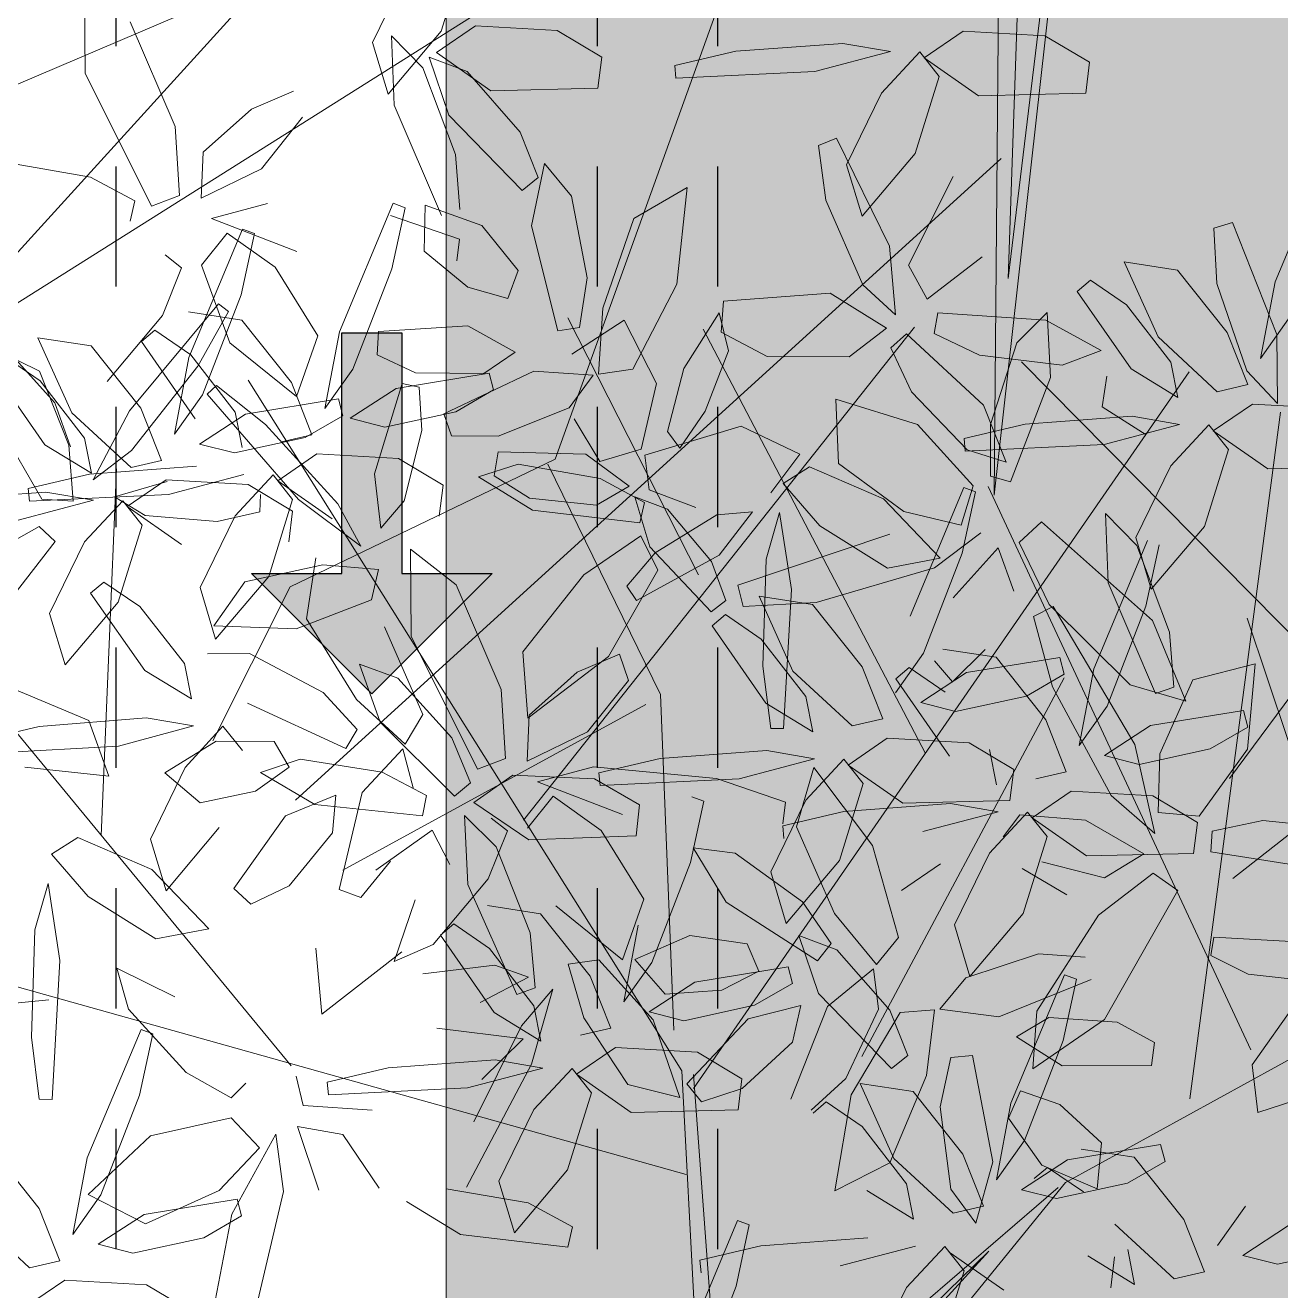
# Model space of a CAD drawing. Header units: metres. Extents: x 349703 to 349913, y 9282546 to 9282694.
# Drawn here: x 349717.581 to 349718.624, y 9282659.993 to 9282661.045 of the extents above; entities that cross this region are included whole.
import ezdxf

# ---------------------------------------------------------------- set-up
doc = ezdxf.new("R2010")
doc.units = ezdxf.units.M
doc.header["$LTSCALE"] = 0.25
doc.linetypes.add('01 nivel$0$HIDDEN2', pattern=[0.1875, 0.125, -0.0625])
for name, color, linetype, lineweight in [('.', 7, 'Continuous', 0), ('0_ CUNETAS', 160, 'Continuous', 5), ('AREA-VERDE', 3, 'CONTINUOUS', 9), ('ARQ-FONDO', 253, 'CONTINUOUS', 9), ('CUNETAS-RED', 5, 'CONTINUOUS', 18), ('LLORAD-TRAMO', 1, 'CONTINUOUS', 70)]:
    doc.layers.add(name, color=color, linetype=linetype, lineweight=lineweight)

# ---------------------------------------------------------------- blocks, each defined once
blk = doc.blocks.new('ARR2')
at = {"layer": 'ARQ-FONDO', "lineweight": 5}
for p, q in [((2741.0943, 1215.9907), (2741.0724, 1215.982)), ((2741.0724, 1215.982), (2741.0812, 1215.9163)), ((2741.158, 1215.861), (2741.0943, 1215.9907)), ((2740.7432, 1215.9601), (2740.7275, 1215.8854)), ((2740.7756, 1215.921), (2740.7432, 1215.9601)), ((2741.1806, 1215.8379), (2741.2344, 1215.9446)), ((2740.7946, 1215.8229), (2740.7756, 1215.921)), ((2740.9148, 1215.9314), (2740.8508, 1215.894)), ((2740.9022, 1215.8152), (2740.9148, 1215.9314)), ((2740.4969, 1215.758), (2740.5613, 1215.9124)), ((2740.5757, 1215.9071), (2740.5597, 1215.8335)), ((2740.5613, 1215.9124), (2740.5757, 1215.9071)), ((2740.6001, 1215.91), (2740.5986, 1215.8547)), ((2740.6682, 1215.8859), (2740.6001, 1215.91)), ((2741.0812, 1215.9163), (2741.1256, 1215.8145)), ((2740.8508, 1215.894), (2740.8132, 1215.7865)), ((2741.5701, 1215.8892), (2741.5475, 1215.8824)), ((2741.6232, 1215.7549), (2741.5701, 1215.8892)), ((2740.7117, 1215.8316), (2740.6682, 1215.8859)), ((2740.7275, 1215.8854), (2740.7593, 1215.7592)), ((2741.5475, 1215.8824), (2741.5511, 1215.8162)), ((2741.1652, 1215.7782), (2741.158, 1215.861)), ((2740.5986, 1215.8547), (2740.6513, 1215.8117)), ((2741.269, 1215.8479), (2741.2032, 1215.7974)), ((2740.5597, 1215.8335), (2740.5131, 1215.7133)), ((2740.6992, 1215.7981), (2740.7117, 1215.8316)), ((2741.2032, 1215.7974), (2741.1806, 1215.8379)), ((2740.7854, 1215.7631), (2740.7946, 1215.8229)), ((2740.8494, 1215.713), (2740.9022, 1215.8152)), ((2741.1256, 1215.8145), (2741.1652, 1215.7782)), ((2741.5511, 1215.8162), (2741.5873, 1215.7111)), ((2740.6513, 1215.8117), (2740.6992, 1215.7981)), ((2741.0867, 1215.8046), (2740.9583, 1215.7949)), ((2741.1544, 1215.7623), (2741.0867, 1215.8046)), ((2740.2447, 1215.6629), (2740.3517, 1215.7915)), ((2740.3155, 1215.7818), (2740.3795, 1215.772)), ((2740.3638, 1215.7823), (2740.3269, 1215.7166)), ((2740.3517, 1215.7915), (2740.3638, 1215.7823)), ((2740.8132, 1215.7865), (2740.8081, 1215.7072)), ((2740.9583, 1215.7949), (2740.9557, 1215.7574)), ((2740.3795, 1215.772), (2740.4392, 1215.697)), ((2740.9283, 1215.4661), (2740.7715, 1215.7746)), ((2741.2157, 1215.7806), (2741.2116, 1215.756)), ((2741.3455, 1215.7719), (2741.2157, 1215.7806)), ((2741.4121, 1215.7357), (2741.3455, 1215.7719)), ((2740.2591, 1215.7464), (2740.275, 1215.7598)), ((2740.275, 1215.7598), (2740.3182, 1215.7302)), ((2740.4795, 1215.666), (2740.4969, 1215.758)), ((2740.5439, 1215.7583), (2740.5421, 1215.7305)), ((2740.651, 1215.7651), (2740.5439, 1215.7583)), ((2740.7079, 1215.7335), (2740.651, 1215.7651)), ((2740.7181, 1215.1712), (2741.1878, 1215.7637)), ((2740.7593, 1215.7592), (2740.7854, 1215.7631)), ((2741.2009, 1215.2512), (2740.9339, 1215.7613)), ((2740.9557, 1215.7574), (2741.0108, 1215.7283)), ((2741.1092, 1215.7278), (2741.1544, 1215.7623)), ((2741.1782, 1215.7554), (2741.1595, 1215.7388)), ((2741.2706, 1215.6699), (2741.1782, 1215.7554)), ((2741.2116, 1215.756), (2741.266, 1215.73)), ((2741.6239, 1215.6718), (2741.6232, 1215.7549)), ((2740.0784, 1215.739), (2740.1366, 1215.7108)), ((2740.3237, 1215.6533), (2740.2591, 1215.7464)), ((2741.1595, 1215.7388), (2741.1841, 1215.6858)), ((2740.3182, 1215.7302), (2740.3715, 1215.6613)), ((2740.5421, 1215.7305), (2740.5883, 1215.7088)), ((2740.6705, 1215.7081), (2740.7079, 1215.7335)), ((2741.0108, 1215.7283), (2741.1092, 1215.7278)), ((2741.266, 1215.73), (2741.3652, 1215.718)), ((2741.3652, 1215.718), (2741.4121, 1215.7357)), ((2740.1366, 1215.7108), (2740.1716, 1215.6216)), ((2740.3269, 1215.7166), (2740.2471, 1215.6155)), ((2740.5131, 1215.7133), (2740.4795, 1215.666)), ((2740.5649, 1215.69), (2740.6768, 1215.7084)), ((2740.5883, 1215.7088), (2740.6705, 1215.7081)), ((2740.7306, 1215.7109), (2740.6224, 1215.6593)), ((2740.6768, 1215.7084), (2740.682, 1215.6882)), ((2740.8019, 1215.7058), (2740.7306, 1215.7109)), ((2740.7731, 1215.6667), (2740.8019, 1215.7058)), ((2740.8081, 1215.7072), (2740.8494, 1215.713)), ((2740.9225, 1214.8488), (2741.5179, 1215.7101)), ((2741.5873, 1215.7111), (2741.6239, 1215.6718)), ((2740.9083, 1214.8699), (2740.3874, 1215.6998)), ((2740.4392, 1215.697), (2740.4639, 1215.6344)), ((2741.419, 1215.7048), (2741.4134, 1215.6677)), ((2740.5097, 1215.6541), (2740.5649, 1215.69)), ((2740.682, 1215.6882), (2740.6367, 1215.6619)), ((2741.1841, 1215.6858), (2741.2513, 1215.6163)), ((2740.2011, 1215.5801), (2740.2447, 1215.6629)), ((2740.3715, 1215.6613), (2740.3799, 1215.6189)), ((2740.6367, 1215.6619), (2740.5516, 1215.6435)), ((2740.6878, 1215.6326), (2740.7731, 1215.6667)), ((2741.2979, 1215.6015), (2741.2706, 1215.6699)), ((2741.4134, 1215.6677), (2741.466, 1215.6343)), ((2741.5187, 1214.8365), (2741.6275, 1215.6613)), ((2740.5516, 1215.6435), (2740.5097, 1215.6541)), ((2740.6224, 1215.6593), (2740.6314, 1215.633)), ((2740.1395, 1215.5571), (2740.0908, 1215.6409)), ((2740.4639, 1215.6344), (2740.4274, 1215.6259)), ((2740.6314, 1215.633), (2740.6878, 1215.6326)), ((2740.1716, 1215.6216), (2740.1769, 1215.5545)), ((2740.2471, 1215.6155), (2740.2011, 1215.5801)), ((2741.2513, 1215.6163), (2741.2979, 1215.6015)), ((2740.4696, 1215.6112), (2740.4227, 1215.5791)), ((2740.5679, 1215.6056), (2740.4696, 1215.6112)), ((2740.6214, 1215.5737), (2740.5679, 1215.6056)), ((2740.1231, 1215.5696), (2740.1965, 1215.5868)), ((2740.1965, 1215.5868), (2740.325, 1215.5964)), ((2740.2106, 1215.153), (2740.2292, 1215.5932)), ((2740.3822, 1215.5865), (2740.2916, 1215.5626)), ((2740.3715, 1215.5367), (2740.4174, 1215.5861)), ((2740.4174, 1215.5861), (2740.4407, 1215.5567)), ((2740.7118, 1215.5988), (2740.6641, 1215.5836)), ((2740.8103, 1215.5817), (2740.7118, 1215.5988)), ((2741.0299, 1215.5757), (2741.0615, 1215.5959)), ((2741.0615, 1215.5959), (2741.1505, 1215.5575)), ((2740.1246, 1215.5544), (2740.1231, 1215.5696)), ((2740.2265, 1215.5599), (2740.2898, 1215.578)), ((2740.4227, 1215.5791), (2740.4881, 1215.5333)), ((2740.6169, 1215.5365), (2740.6214, 1215.5737)), ((2740.6641, 1215.5836), (2740.7288, 1215.5439)), ((2740.8633, 1215.553), (2740.8103, 1215.5817)), ((2741.074, 1215.5249), (2741.0299, 1215.5757)), ((2741.1825, 1215.4165), (2741.247, 1215.5708)), ((2741.247, 1215.5708), (2741.2613, 1215.5656)), ((2740.2916, 1215.5626), (2740.1246, 1215.5544)), ((2740.1769, 1215.5545), (2740.1395, 1215.5571)), ((2740.2634, 1215.5374), (2740.2265, 1215.5599)), ((2740.4021, 1215.5626), (2740.4012, 1215.5418)), ((2740.4407, 1215.5567), (2740.412, 1215.4642)), ((2741.1505, 1215.5575), (2741.2188, 1215.4861)), ((2741.2613, 1215.5656), (2741.2453, 1215.4919)), ((2740.4012, 1215.5418), (2740.3501, 1215.53)), ((2740.7288, 1215.5439), (2740.858, 1215.5286)), ((2740.858, 1215.5286), (2740.8633, 1215.553)), ((2740.9502, 1215.538), (2740.9932, 1215.5419)), ((2740.9932, 1215.5419), (2740.9531, 1215.4897)), ((2741.0098, 1215.485), (2741.0257, 1215.5408)), ((2741.0257, 1215.5408), (2741.0399, 1215.4482)), ((2741.4174, 1215.5395), (2741.4204, 1215.4564)), ((2741.4551, 1215.5012), (2741.4174, 1215.5395)), ((2740.1362, 1215.5242), (2740.0835, 1215.4945)), ((2740.1553, 1215.5061), (2740.1362, 1215.5242)), ((2740.3501, 1215.53), (2740.2634, 1215.5374)), ((2740.3295, 1215.4506), (2740.3715, 1215.5367)), ((2740.8761, 1215.4923), (2740.9502, 1215.538)), ((2741.1553, 1215.4741), (2741.074, 1215.5249)), ((2741.5662, 1215.2212), (2741.7939, 1215.5281)), ((2740.0756, 1215.4032), (2740.1553, 1215.5061)), ((2740.5822, 1215.4968), (2740.5832, 1215.3922)), ((2740.637, 1215.4539), (2740.5822, 1215.4968)), ((2741.4942, 1215.3972), (2741.4551, 1215.5012)), ((2740.4684, 1215.4864), (2740.4573, 1215.4131)), ((2740.8421, 1215.4525), (2740.8761, 1215.4923)), ((2740.9531, 1215.4897), (2740.8537, 1215.4352)), ((2741.0058, 1215.3562), (2741.0098, 1215.485)), ((2741.2188, 1215.4861), (2741.1553, 1215.4741)), ((2741.2453, 1215.4919), (2741.1987, 1215.3718)), ((2740.412, 1215.4642), (2740.3481, 1215.3887)), ((2740.3481, 1215.3887), (2740.3295, 1215.4506)), ((2740.6912, 1215.3281), (2740.637, 1215.4539)), ((2740.8537, 1215.4352), (2740.8421, 1215.4525)), ((2741.0399, 1215.4482), (2741.0305, 1215.2812)), ((2741.4204, 1215.4564), (2741.4773, 1215.3236)), ((2740.4388, 1214.8759), (2739.976, 1215.4379)), ((2741.0012, 1215.4403), (2741.0651, 1215.4305)), ((2741.0418, 1215.3502), (2741.0012, 1215.4403)), ((2740.9447, 1215.4048), (2740.9607, 1215.4183)), ((2740.9607, 1215.4183), (2741.0038, 1215.3887)), ((2741.0651, 1215.4305), (2741.1248, 1215.3555)), ((2741.3544, 1215.4279), (2741.3308, 1215.416)), ((2741.4524, 1215.262), (2741.3544, 1215.4279)), ((2741.5703, 1215.1013), (2741.9884, 1215.4291)), ((2740.4573, 1215.4131), (2740.5173, 1215.3163)), ((2740.5972, 1215.2983), (2740.5509, 1215.4036)), ((2741.0094, 1215.3118), (2740.9447, 1215.4048)), ((2741.3308, 1215.416), (2741.3536, 1215.3313)), ((2740.5832, 1215.3922), (2740.6628, 1215.2325)), ((2741.0038, 1215.3887), (2741.0571, 1215.3198)), ((2741.4996, 1215.3311), (2741.4942, 1215.3972)), ((2740.389, 1215.3716), (2740.3382, 1215.371)), ((2740.4773, 1215.3247), (2740.389, 1215.3716)), ((2741.1987, 1215.3718), (2741.1651, 1215.3244)), ((2740.7827, 1215.3491), (2740.8336, 1215.3707)), ((2740.8336, 1215.3707), (2740.8442, 1215.3391)), ((2741.0152, 1215.2814), (2741.0058, 1215.3562)), ((2741.2505, 1215.3485), (2741.3624, 1215.3668)), ((2741.3624, 1215.3668), (2741.3676, 1215.3466)), ((2741.5973, 1215.3589), (2741.5223, 1215.3397)), ((2741.5881, 1215.2565), (2741.5973, 1215.3589)), ((2740.7247, 1215.2973), (2740.7827, 1215.3491)), ((2741.113, 1215.2844), (2741.0418, 1215.3502)), ((2741.1248, 1215.3555), (2741.1496, 1215.2929)), ((2741.1954, 1215.3126), (2741.2505, 1215.3485)), ((2741.3676, 1215.3466), (2741.3223, 1215.3204)), ((2740.1957, 1215.291), (2740.106, 1215.3285)), ((2740.6966, 1215.2453), (2740.6912, 1215.3281)), ((2740.8442, 1215.3391), (2740.795, 1215.2774)), ((2741.3536, 1215.3313), (2741.424, 1215.2008)), ((2741.4773, 1215.3236), (2741.4996, 1215.3311)), ((2741.5223, 1215.3397), (2741.4825, 1215.251)), ((2740.3865, 1215.3118), (2740.5047, 1215.2573)), ((2740.5181, 1215.28), (2740.4773, 1215.3247)), ((2740.5173, 1215.3163), (2740.5759, 1215.2626)), ((2741.0655, 1215.2774), (2741.0094, 1215.3118)), ((2741.0571, 1215.3198), (2741.0655, 1215.2774)), ((2741.2372, 1215.3019), (2741.1954, 1215.3126)), ((2741.3223, 1215.3204), (2741.2372, 1215.3019)), ((2740.5759, 1215.2626), (2740.5972, 1215.2983)), ((2740.7224, 1215.242), (2740.7247, 1215.2973)), ((2740.22, 1215.2242), (2740.1957, 1215.291)), ((2740.5047, 1215.2573), (2740.5181, 1215.28)), ((2741.0305, 1215.2812), (2741.0152, 1215.2814)), ((2741.1496, 1215.2929), (2741.113, 1215.2844)), ((2740.3489, 1215.266), (2740.2873, 1215.2282)), ((2740.4185, 1215.2657), (2740.3489, 1215.266)), ((2740.4367, 1215.2349), (2740.4185, 1215.2657)), ((2740.795, 1215.2774), (2740.7224, 1215.242)), ((2741.1552, 1215.2696), (2741.1083, 1215.2375)), ((2741.2535, 1215.2641), (2741.1552, 1215.2696)), ((2740.573, 1215.2569), (2740.5243, 1215.2046)), ((2740.5854, 1215.2099), (2740.573, 1215.2569)), ((2740.8821, 1215.2453), (2741.0106, 1215.2549)), ((2741.0106, 1215.2549), (2741.0678, 1215.245)), ((2741.307, 1215.2322), (2741.2535, 1215.2641)), ((2741.4765, 1215.1551), (2741.4524, 1215.262)), ((2741.4825, 1215.251), (2741.4805, 1215.1803)), ((2741.5298, 1215.1761), (2741.5881, 1215.2565)), ((2740.1191, 1215.2351), (2740.22, 1215.2242)), ((2740.396, 1215.2062), (2740.4367, 1215.2349)), ((2740.6628, 1215.2325), (2740.6966, 1215.2453)), ((2740.8023, 1215.2355), (2740.735, 1215.2174)), ((2740.9499, 1215.2212), (2740.8023, 1215.2355)), ((2740.8087, 1215.2281), (2740.8821, 1215.2453)), ((2741.0678, 1215.245), (2740.9772, 1215.2211)), ((2741.0571, 1215.1952), (2741.103, 1215.2445)), ((2741.103, 1215.2445), (2741.1263, 1215.2152)), ((2741.1083, 1215.2375), (2741.1738, 1215.1918)), ((2740.2873, 1215.2282), (2740.3294, 1215.1922)), ((2740.8102, 1215.2129), (2740.8087, 1215.2281)), ((2740.9772, 1215.2211), (2740.8102, 1215.2129)), ((2741.0329, 1215.1928), (2740.9499, 1215.2212)), ((2741.3025, 1215.1949), (2741.307, 1215.2322)), ((2740.3294, 1215.1922), (2740.396, 1215.2062)), ((2740.5243, 1215.2046), (2740.4964, 1215.088)), ((2740.735, 1215.2174), (2740.8372, 1215.1779)), ((2741.1263, 1215.2152), (2741.0976, 1215.1226)), ((2740.4924, 1215.2011), (2740.4321, 1215.1766)), ((2740.4887, 1215.156), (2740.4924, 1215.2011)), ((2740.7537, 1215.2001), (2740.7228, 1215.1616)), ((2740.8113, 1215.159), (2740.7537, 1215.2001)), ((2740.9348, 1215.194), (2740.9188, 1215.1203)), ((2740.9205, 1215.1992), (2740.9348, 1215.194)), ((2741.0151, 1215.1091), (2741.0571, 1215.1952)), ((2741.0296, 1215.1667), (2741.0329, 1215.1928)), ((2741.1738, 1215.1918), (2741.3025, 1215.1949)), ((2741.424, 1215.2008), (2741.4765, 1215.1551)), ((2740.4321, 1215.1766), (2740.3701, 1215.089)), ((2740.6791, 1215.1737), (2740.6989, 1215.1584)), ((2741.2944, 1215.1514), (2741.3146, 1215.1778)), ((2741.3146, 1215.1778), (2741.3933, 1215.1714)), ((2741.4805, 1215.1803), (2741.5298, 1215.1761)), ((2740.6989, 1215.1584), (2740.6758, 1215.1009)), ((2740.8627, 1215.0765), (2740.8113, 1215.159)), ((2741.3933, 1215.1714), (2741.4632, 1215.1309)), ((2741.5456, 1215.158), (2741.6063, 1215.1709)), ((2741.6063, 1215.1709), (2741.7088, 1215.1601)), ((2740.151, 1215.1302), (2740.1826, 1215.1504)), ((2740.1826, 1215.1504), (2740.2716, 1215.112)), ((2740.4365, 1215.0925), (2740.4887, 1215.156)), ((2741.544, 1215.1331), (2741.5456, 1215.158)), ((2740.1952, 1215.0794), (2740.151, 1215.1302)), ((2741.4632, 1215.1309), (2741.416, 1215.102)), ((2741.6766, 1215.1121), (2741.544, 1215.1331)), ((2740.5225, 1215.0785), (2740.5583, 1215.122)), ((2740.9188, 1215.1203), (2740.8722, 1215.0002)), ((2741.0976, 1215.1226), (2741.0338, 1215.0471)), ((2741.416, 1215.102), (2741.3407, 1215.1213)), ((2740.2716, 1215.112), (2740.34, 1215.0406)), ((2740.6758, 1215.1009), (2740.6097, 1215.0218)), ((2741.0338, 1215.0471), (2741.0151, 1215.1091)), ((2741.4748, 1215.1076), (2741.4091, 1215.057)), ((2741.5043, 1215.0867), (2741.4748, 1215.1076)), ((2740.1309, 1215.0394), (2740.1468, 1215.0953)), ((2740.1468, 1215.0953), (2740.161, 1215.0027)), ((2740.3701, 1215.089), (2740.3905, 1215.0702)), ((2740.3905, 1215.0702), (2740.4365, 1215.0925)), ((2740.4964, 1215.088), (2740.5225, 1215.0785)), ((2741.4162, 1214.9316), (2741.5043, 1215.0867)), ((2740.9134, 1214.7457), (2739.7186, 1215.0803)), ((2740.2764, 1215.0286), (2740.1952, 1215.0794)), ((2740.5625, 1215.0016), (2740.5878, 1215.0754)), ((2740.6747, 1215.0687), (2740.7386, 1215.0588)), ((2740.757, 1215.0683), (2740.8369, 1215.0035)), ((2740.8369, 1215.0035), (2740.8627, 1215.0765)), ((2740.7386, 1215.0588), (2740.7983, 1214.9839)), ((2741.4091, 1215.057), (2741.3349, 1214.9418)), ((2740.1269, 1214.9107), (2740.1309, 1215.0394)), ((2740.34, 1215.0406), (2740.2764, 1215.0286)), ((2740.6182, 1215.0332), (2740.6342, 1215.0466)), ((2740.6342, 1215.0466), (2740.6773, 1215.017)), ((2740.8386, 1214.9528), (2740.856, 1215.0449)), ((2740.6097, 1215.0218), (2740.5625, 1215.0016)), ((2740.6829, 1214.9401), (2740.6182, 1215.0332)), ((2741.0488, 1215.0328), (2741.0725, 1214.9631)), ((2741.0945, 1215.0156), (2741.0488, 1215.0328)), ((2740.6773, 1215.017), (2740.7306, 1214.9481)), ((2741.1581, 1214.9428), (2741.0945, 1215.0156)), ((2740.161, 1215.0027), (2740.1516, 1214.8357)), ((2740.2295, 1214.9936), (2740.2993, 1214.9588)), ((2740.2433, 1214.9442), (2740.2295, 1214.9936)), ((2740.8722, 1215.0002), (2740.8386, 1214.9528)), ((2740.9241, 1214.9768), (2741.0359, 1214.9952)), ((2741.0359, 1214.9952), (2741.0411, 1214.975)), ((2740.7983, 1214.9839), (2740.8231, 1214.9213)), ((2740.8689, 1214.941), (2740.9241, 1214.9768)), ((2741.3037, 1214.8311), (2741.3682, 1214.9854)), ((2741.3825, 1214.9802), (2741.3665, 1214.9065)), ((2741.3682, 1214.9854), (2741.3825, 1214.9802)), ((2741.0411, 1214.975), (2740.9958, 1214.9488)), ((2741.0725, 1214.9631), (2741.1604, 1214.873)), ((2740.1478, 1214.9555), (2739.6101, 1214.8999)), ((2740.7306, 1214.9481), (2740.739, 1214.9057)), ((2740.9958, 1214.9488), (2740.9107, 1214.9303)), ((2740.3129, 1214.8681), (2740.2433, 1214.9442)), ((2740.739, 1214.9057), (2740.6829, 1214.9401)), ((2740.9107, 1214.9303), (2740.8689, 1214.941)), ((2741.18, 1214.8886), (2741.1581, 1214.9428)), ((2741.3349, 1214.9418), (2741.3299, 1214.8724)), ((2741.3299, 1214.8724), (2741.4162, 1214.9316)), ((2741.3693, 1214.7358), (2741.7422, 1214.9411)), ((2740.194, 1214.7655), (2740.2585, 1214.9199)), ((2740.2585, 1214.9199), (2740.2728, 1214.9146)), ((2740.7178, 1214.9084), (2740.6139, 1214.9213)), ((2740.8231, 1214.9213), (2740.7866, 1214.9128)), ((2740.1363, 1214.8359), (2740.1269, 1214.9107)), ((2740.2728, 1214.9146), (2740.2568, 1214.841)), ((2740.668, 1214.8597), (2740.7178, 1214.9084)), ((2741.3665, 1214.9065), (2741.3199, 1214.7864)), ((2740.8288, 1214.898), (2740.7818, 1214.8659)), ((2740.927, 1214.8924), (2740.8288, 1214.898)), ((2740.9805, 1214.8605), (2740.927, 1214.8924)), ((2741.1604, 1214.873), (2741.18, 1214.8886)), ((2740.4822, 1214.8564), (2740.5556, 1214.8737)), ((2740.5556, 1214.8737), (2740.6841, 1214.8833)), ((2740.7413, 1214.8734), (2740.6508, 1214.8495)), ((2740.6841, 1214.8833), (2740.7413, 1214.8734)), ((2740.7306, 1214.8236), (2740.7765, 1214.8729)), ((2740.7765, 1214.8729), (2740.7999, 1214.8436)), ((2740.9352, 1214.3642), (2740.9083, 1214.8699)), ((2740.3669, 1214.8376), (2740.3129, 1214.8681)), ((2740.3846, 1214.8552), (2740.3669, 1214.8376)), ((2740.4451, 1214.8636), (2740.4533, 1214.8284)), ((2740.4837, 1214.8412), (2740.4822, 1214.8564)), ((2740.7818, 1214.8659), (2740.8473, 1214.8202)), ((2740.9588, 1214.3743), (2740.9225, 1214.8658)), ((2740.976, 1214.8233), (2740.9805, 1214.8605)), ((2741.1224, 1214.8549), (2741.1863, 1214.8451)), ((2741.1631, 1214.7648), (2741.1224, 1214.8549)), ((2740.2568, 1214.841), (2740.2102, 1214.7209)), ((2740.6508, 1214.8495), (2740.4837, 1214.8412)), ((2740.7999, 1214.8436), (2740.7711, 1214.751)), ((2741.1863, 1214.8451), (2741.246, 1214.7701)), ((2740.1516, 1214.8357), (2740.1363, 1214.8359)), ((2740.4533, 1214.8284), (2740.5361, 1214.8228)), ((2741.0659, 1214.8194), (2741.0819, 1214.8328)), ((2741.0819, 1214.8328), (2741.1251, 1214.8032)), ((2741.2863, 1214.739), (2741.3037, 1214.8311)), ((2740.3668, 1214.8135), (2740.2699, 1214.792)), ((2740.4009, 1214.7777), (2740.3668, 1214.8135)), ((2740.6886, 1214.7374), (2740.7306, 1214.8236)), ((2740.8473, 1214.8202), (2740.976, 1214.8233)), ((2740.4206, 1214.794), (2740.3678, 1214.698)), ((2740.4296, 1214.7249), (2740.4206, 1214.794)), ((2740.4466, 1214.8032), (2740.5011, 1214.7936)), ((2740.4721, 1214.7265), (2740.4466, 1214.8032)), ((2740.5011, 1214.7936), (2740.5447, 1214.7292)), ((2741.1251, 1214.8032), (2741.1783, 1214.7343)), ((2740.0766, 1214.7795), (2740.1363, 1214.7046)), ((2740.2699, 1214.792), (2740.1951, 1214.7214)), ((2741.3199, 1214.7864), (2741.2863, 1214.739)), ((2741.3718, 1214.7631), (2741.4836, 1214.7814)), ((2741.4836, 1214.7814), (2741.4889, 1214.7612)), ((2740.1767, 1214.6735), (2740.194, 1214.7655)), ((2740.3525, 1214.7262), (2740.4009, 1214.7777)), ((2741.2343, 1214.699), (2741.1631, 1214.7648)), ((2741.246, 1214.7701), (2741.2708, 1214.7075)), ((2741.3166, 1214.7272), (2741.3718, 1214.7631)), ((2741.388, 1214.7761), (2741.4519, 1214.7663)), ((2741.4519, 1214.7663), (2741.5116, 1214.6913)), ((2740.7711, 1214.751), (2740.7073, 1214.6755)), ((2741.3315, 1214.7407), (2741.3475, 1214.7541)), ((2741.3475, 1214.7541), (2741.3907, 1214.7245)), ((2741.4889, 1214.7612), (2741.4436, 1214.735)), ((2740.7073, 1214.6755), (2740.6886, 1214.7374)), ((2741.0145, 1214.2999), (2741.3693, 1214.7358)), ((2741.1783, 1214.7343), (2741.1867, 1214.692)), ((2741.4436, 1214.735), (2741.3584, 1214.7165)), ((2740.2102, 1214.7209), (2740.1767, 1214.6735)), ((2740.1951, 1214.7214), (2740.2639, 1214.6861)), ((2740.2639, 1214.6861), (2740.3525, 1214.7262)), ((2740.3958, 1214.5805), (2740.4296, 1214.7249)), ((2740.7238, 1214.7113), (2740.6253, 1214.7284)), ((2740.9352, 1214.3642), (2741.3605, 1214.7299)), ((2741.1867, 1214.692), (2741.1306, 1214.7263)), ((2741.3584, 1214.7165), (2741.3166, 1214.7272)), ((2740.1363, 1214.7046), (2740.1611, 1214.6419)), ((2740.2621, 1214.6975), (2740.3739, 1214.7159)), ((2740.3739, 1214.7159), (2740.3792, 1214.6957)), ((2740.5776, 1214.7132), (2740.6423, 1214.6736)), ((2740.7768, 1214.6826), (2740.7238, 1214.7113)), ((2741.2708, 1214.7075), (2741.2343, 1214.699)), ((2741.5855, 1214.7076), (2741.552, 1214.6603)), ((2740.1246, 1214.6335), (2740.0534, 1214.6993)), ((2740.2069, 1214.6617), (2740.2621, 1214.6975)), ((2740.3678, 1214.698), (2740.3311, 1214.5088)), ((2740.3792, 1214.6957), (2740.3339, 1214.6694)), ((2740.9106, 1214.5358), (2740.975, 1214.6902)), ((2740.975, 1214.6902), (2740.9894, 1214.6849)), ((2741.5116, 1214.6913), (2741.5364, 1214.6287)), ((2740.6423, 1214.6736), (2740.7715, 1214.6582)), ((2740.7715, 1214.6582), (2740.7768, 1214.6826)), ((2740.9894, 1214.6849), (2740.9734, 1214.6113)), ((2741.4999, 1214.6202), (2741.4287, 1214.686)), ((2741.5822, 1214.6484), (2741.6374, 1214.6843)), ((2740.2488, 1214.651), (2740.2069, 1214.6617)), ((2740.3339, 1214.6694), (2740.2488, 1214.651)), ((2740.93, 1214.6426), (2741.0033, 1214.6599)), ((2741.0033, 1214.6599), (2741.1318, 1214.6695)), ((2741.189, 1214.6596), (2741.0985, 1214.6357)), ((2741.1783, 1214.6098), (2741.2242, 1214.6591)), ((2741.2242, 1214.6591), (2741.2476, 1214.6298)), ((2740.1611, 1214.6419), (2740.1246, 1214.6335)), ((2740.9314, 1214.6274), (2740.93, 1214.6426)), ((2741.2773, 1214.6535), (2740.9696, 1214.317)), ((2740.9715, 1214.3555), (2741.2773, 1214.6535)), ((2741.2296, 1214.6521), (2741.295, 1214.6064)), ((2741.4523, 1214.6132), (2741.3962, 1214.6476)), ((2741.4237, 1214.6095), (2741.4282, 1214.6467)), ((2741.444, 1214.6556), (2741.4523, 1214.6132)), ((2741.6241, 1214.6378), (2741.5822, 1214.6484)), ((2741.7092, 1214.6562), (2741.6241, 1214.6378)), ((2741.2476, 1214.6298), (2741.2188, 1214.5372)), ((2741.5364, 1214.6287), (2741.4999, 1214.6202)), ((2740.1668, 1214.6187), (2740.1199, 1214.5866)), ((2740.2651, 1214.6131), (2740.1668, 1214.6187)), ((2740.3185, 1214.5812), (2740.2651, 1214.6131)), ((2740.9734, 1214.6113), (2740.9268, 1214.4911)), ((2741.1363, 1214.5237), (2741.1783, 1214.6098)), ((2740.9216, 1213.7321), (2740.9402, 1214.2786)), ((2740.9114, 1214.2586), (2740.9047, 1213.4719)), ((2740.9849, 1214.2535), (2740.9216, 1213.7321)), ((2740.6354, 1214.2321), (2740.3772, 1213.5152)), ((2740.9047, 1213.4719), (2740.9909, 1214.2402)), ((2739.6024, 1213.6218), (2740.5631, 1214.2272)), ((2740.275, 1214.1978), (2739.5306, 1213.8801)), ((2740.269, 1214.1219), (2740.2402, 1214.0293)), ((2740.1577, 1214.0158), (2740.1997, 1214.1019)), ((2739.8116, 1214.0835), (2739.8126, 1213.9789)), ((2739.9988, 1214.0577), (2739.6024, 1213.6218)), ((2739.9206, 1213.9149), (2739.8665, 1214.0407)), ((2740.2815, 1214.0357), (2740.2346, 1214.0036)), ((2740.3798, 1214.0302), (2740.2815, 1214.0357)), ((2740.2402, 1214.0293), (2740.1764, 1213.9539)), ((2740.1806, 1214.0237), (2740.1836, 1213.9407)), ((2740.2183, 1213.9854), (2740.1806, 1214.0237)), ((2740.4332, 1213.9983), (2740.3798, 1214.0302)), ((2740.8675, 1214.0295), (2740.8205, 1213.9974)), ((2740.9657, 1214.024), (2740.8675, 1214.0295)), ((2741.0192, 1213.9921), (2740.9657, 1214.024)), ((2740.1764, 1213.9539), (2740.1577, 1214.0158)), ((2740.2346, 1214.0036), (2740.3, 1213.9579)), ((2740.5209, 1213.988), (2740.5943, 1214.0052)), ((2740.5943, 1214.0052), (2740.7228, 1214.0148)), ((2740.78, 1214.0049), (2740.6894, 1213.981)), ((2740.7228, 1214.0148), (2740.78, 1214.0049)), ((2740.7693, 1213.9551), (2740.8152, 1214.0044)), ((2740.8152, 1214.0044), (2740.8386, 1213.9751)), ((2740.2258, 1213.998), (2740.2495, 1213.9283)), ((2740.2715, 1213.9808), (2740.2258, 1213.998)), ((2740.4287, 1213.961), (2740.4332, 1213.9983)), ((2740.5224, 1213.9728), (2740.5209, 1213.988)), ((2740.8205, 1213.9974), (2740.886, 1213.9517)), ((2741.0147, 1213.9548), (2741.0192, 1213.9921)), ((2739.8126, 1213.9789), (2739.8923, 1213.8193)), ((2740.2574, 1213.8814), (2740.2183, 1213.9854)), ((2740.3351, 1213.908), (2740.2715, 1213.9808)), ((2740.6894, 1213.981), (2740.5224, 1213.9728)), ((2740.8386, 1213.9751), (2740.8098, 1213.8825)), ((2740.0122, 1213.9358), (2740.063, 1213.9574)), ((2740.3, 1213.9579), (2740.4287, 1213.961)), ((2740.7273, 1213.869), (2740.7693, 1213.9551)), ((2740.886, 1213.9517), (2741.0147, 1213.9548)), ((2739.9542, 1213.884), (2740.0122, 1213.9358)), ((2740.1836, 1213.9407), (2740.2405, 1213.8078)), ((2740.2495, 1213.9283), (2740.3375, 1213.8381)), ((2739.926, 1213.8321), (2739.9206, 1213.9149)), ((2740.0736, 1213.9259), (2740.0245, 1213.8642)), ((2740.357, 1213.8537), (2740.3351, 1213.908)), ((2739.9519, 1213.8288), (2739.9542, 1213.884)), ((2740.2628, 1213.8153), (2740.2574, 1213.8814)), ((2740.8098, 1213.8825), (2740.746, 1213.807)), ((2741.2422, 1213.7283), (2741.3067, 1213.8826)), ((2739.8191, 1213.8541), (2739.7206, 1213.8712)), ((2740.9133, 1213.8764), (2740.0653, 1213.1056)), ((2740.746, 1213.807), (2740.7273, 1213.869)), ((2739.8721, 1213.8254), (2739.8191, 1213.8541)), ((2740.0245, 1213.8642), (2739.9519, 1213.8288)), ((2740.3375, 1213.8381), (2740.357, 1213.8537)), ((2739.8668, 1213.801), (2739.8721, 1213.8254)), ((2739.8923, 1213.8193), (2739.926, 1213.8321)), ((2740.0317, 1213.8223), (2739.9645, 1213.8042)), ((2740.2623, 1213.7796), (2740.1793, 1213.808)), ((2739.9372, 1213.6373), (2740.0016, 1213.7916)), ((2739.9645, 1213.8042), (2740.0667, 1213.7646)), ((2740.0016, 1213.7916), (2740.016, 1213.7864)), ((2739.9832, 1213.7869), (2739.9522, 1213.7483)), ((2740.0407, 1213.7457), (2739.9832, 1213.7869)), ((2740.016, 1213.7864), (2740, 1213.7127)), ((2740.259, 1213.7534), (2740.2623, 1213.7796)), ((2739.9086, 1213.7605), (2739.9284, 1213.7452)), ((2739.9284, 1213.7452), (2739.9053, 1213.6876)), ((2739.9522, 1213.7483), (2739.9865, 1213.6551)), ((2740.0922, 1213.6632), (2740.0407, 1213.7457)), ((2741.0609, 1213.7521), (2741.1248, 1213.7423)), ((2741.1016, 1213.662), (2741.0609, 1213.7521)), ((2741.0044, 1213.7167), (2741.0204, 1213.7301)), ((2741.0204, 1213.7301), (2741.0635, 1213.7005)), ((2741.1248, 1213.7423), (2741.1845, 1213.6673)), ((2741.0691, 1213.6236), (2741.0044, 1213.7167)), ((2741.2248, 1213.6363), (2741.2422, 1213.7283)), ((2740, 1213.7127), (2739.9534, 1213.5926)), ((2741.0635, 1213.7005), (2741.1168, 1213.6316)), ((2739.9053, 1213.6876), (2739.8391, 1213.6086)), ((2740.532, 1213.6241), (2740.5743, 1213.6911)), ((2740.5743, 1213.6911), (2740.5856, 1213.6453)), ((2740.9321, 1213.655), (2740.9682, 1213.6913)), ((2740.9682, 1213.6913), (2740.9723, 1213.6134)), ((2741.2584, 1213.6836), (2741.2248, 1213.6363)), ((2740.4603, 1213.6823), (2740.3971, 1213.6412)), ((2740.4991, 1213.606), (2740.4603, 1213.6823)), ((2739.7558, 1213.6611), (2739.8198, 1213.6513)), ((2739.7965, 1213.571), (2739.7558, 1213.6611)), ((2739.9865, 1213.6551), (2740.0663, 1213.5903)), ((2740.0663, 1213.5903), (2740.0922, 1213.6632)), ((2740.9002, 1213.5569), (2740.9321, 1213.655)), ((2741.1728, 1213.5962), (2741.1016, 1213.662)), ((2741.1845, 1213.6673), (2741.2093, 1213.6047)), ((2739.7759, 1213.583), (2739.7143, 1213.6513)), ((2739.7153, 1213.639), (2739.7585, 1213.6094)), ((2739.8198, 1213.6513), (2739.8795, 1213.5763)), ((2740.5856, 1213.6453), (2740.5573, 1213.5728)), ((2739.764, 1213.5325), (2739.6994, 1213.6256)), ((2739.9198, 1213.5452), (2739.9372, 1213.6373)), ((2740.5122, 1213.5484), (2740.532, 1213.6241)), ((2740.9374, 1213.632), (2741.6198, 1212.9417)), ((2741.1252, 1213.5892), (2741.0691, 1213.6236)), ((2741.1168, 1213.6316), (2741.1252, 1213.5892)), ((2739.7585, 1213.6094), (2739.8118, 1213.5405)), ((2740.9723, 1213.6134), (2740.9243, 1213.4881)), ((2739.9534, 1213.5926), (2739.9198, 1213.5452)), ((2739.9593, 1213.5932), (2739.9704, 1213.6037)), ((2740.069, 1213.4669), (2739.9593, 1213.5932)), ((2739.9704, 1213.6037), (2740.0293, 1213.5567)), ((2740.1602, 1213.4977), (2740.1934, 1213.6061)), ((2740.1934, 1213.6061), (2740.2138, 1213.6018)), ((2740.2138, 1213.6018), (2740.2172, 1213.5496)), ((2740.4805, 1213.5274), (2740.4991, 1213.606)), ((2741.2093, 1213.6047), (2741.1728, 1213.5962)), ((2739.7951, 1213.53), (2739.7759, 1213.583)), ((2740.0052, 1213.5693), (2740.1171, 1213.5876)), ((2740.1171, 1213.5876), (2740.1223, 1213.5674)), ((2740.7145, 1213.5871), (2740.7177, 1213.5098)), ((2740.8127, 1213.5568), (2740.7145, 1213.5871)), ((2741.215, 1213.5814), (2741.168, 1213.5493)), ((2741.3132, 1213.5759), (2741.215, 1213.5814)), ((2739.8677, 1213.5052), (2739.7965, 1213.571)), ((2739.8795, 1213.5763), (2739.9042, 1213.5137)), ((2739.95, 1213.5334), (2740.0052, 1213.5693)), ((2740.1223, 1213.5674), (2740.077, 1213.5412)), ((2740.4001, 1213.5635), (2740.4311, 1213.5124)), ((2740.5573, 1213.5728), (2740.5269, 1213.5286)), ((2740.9418, 1213.5571), (2741.0703, 1213.5667)), ((2741.0703, 1213.5667), (2741.1275, 1213.5568)), ((2740.0293, 1213.5567), (2740.1162, 1213.4616)), ((2740.2172, 1213.5496), (2740.196, 1213.4651)), ((2740.6007, 1213.5547), (2740.485, 1213.5199)), ((2740.5269, 1213.5286), (2740.5122, 1213.5484)), ((2740.6711, 1213.5211), (2740.6007, 1213.5547)), ((2740.8793, 1213.4831), (2740.8127, 1213.5568)), ((2740.8685, 1213.5399), (2740.9418, 1213.5571)), ((2740.9003, 1213.4949), (2740.9002, 1213.5569)), ((2741.1275, 1213.5568), (2741.037, 1213.5329)), ((2741.1168, 1213.507), (2741.1627, 1213.5563)), ((2741.1627, 1213.5563), (2741.1861, 1213.527)), ((2741.168, 1213.5493), (2741.2335, 1213.5036)), ((2739.8201, 1213.4982), (2739.764, 1213.5325)), ((2739.8118, 1213.5405), (2739.8201, 1213.4982)), ((2739.9919, 1213.5227), (2739.95, 1213.5334)), ((2740.077, 1213.5412), (2739.9919, 1213.5227)), ((2740.8699, 1213.5247), (2740.8685, 1213.5399)), ((2741.037, 1213.5329), (2740.8699, 1213.5247)), ((2740.3086, 1213.5241), (2740.3038, 1213.4953)), ((2740.414, 1213.5212), (2740.3086, 1213.5241)), ((2740.4661, 1213.4829), (2740.414, 1213.5212)), ((2740.4311, 1213.5124), (2740.4805, 1213.5274)), ((2740.485, 1213.5199), (2740.49, 1213.4785)), ((2740.6365, 1213.4749), (2740.6711, 1213.5211)), ((2741.1861, 1213.527), (2741.1573, 1213.4344)), ((2739.9042, 1213.5137), (2739.8677, 1213.5052)), ((2740.3772, 1213.5152), (2740.0587, 1213.3619)), ((2740.3684, 1213.5093), (2740.5038, 1213.2324)), ((2740.7177, 1213.5098), (2740.7962, 1213.4524)), ((2741.0748, 1213.4209), (2741.1168, 1213.507)), ((2741.2335, 1213.5036), (2741.3622, 1213.5067)), ((2739.9099, 1213.4904), (2739.863, 1213.4583)), ((2740.0082, 1213.4848), (2739.9099, 1213.4904)), ((2740.1678, 1213.4323), (2740.1602, 1213.4977)), ((2740.3038, 1213.4953), (2740.3466, 1213.4683)), ((2740.9243, 1213.4881), (2740.9003, 1213.4949)), ((2739.6368, 1213.4661), (2739.7653, 1213.4757)), ((2739.7653, 1213.4757), (2739.8225, 1213.4658)), ((2740.0617, 1213.4529), (2740.0082, 1213.4848)), ((2740.4268, 1213.4599), (2740.4661, 1213.4829)), ((2740.49, 1213.4785), (2740.5462, 1213.457)), ((2740.865, 1213.4358), (2740.8793, 1213.4831)), ((2740.8976, 1213.4825), (2741.2131, 1212.8057)), ((2739.8225, 1213.4658), (2739.7319, 1213.4419)), ((2739.8118, 1213.416), (2739.8577, 1213.4653)), ((2739.8577, 1213.4653), (2739.881, 1213.436)), ((2739.863, 1213.4583), (2739.9284, 1213.4126)), ((2740.1438, 1213.4105), (2740.069, 1213.4669)), ((2740.1162, 1213.4616), (2740.1438, 1213.4105)), ((2740.196, 1213.4651), (2740.1678, 1213.4323)), ((2740.3466, 1213.4683), (2740.4268, 1213.4599)), ((2740.4728, 1213.4701), (2740.491, 1213.4098)), ((2740.5122, 1213.4553), (2740.4728, 1213.4701)), ((2740.0572, 1213.4157), (2740.0617, 1213.4529)), ((2740.5652, 1213.3924), (2740.5122, 1213.4553)), ((2740.7962, 1213.4524), (2740.865, 1213.4358)), ((2739.881, 1213.436), (2739.8523, 1213.3434)), ((2740.7793, 1213.4252), (2740.5966, 1213.3638)), ((2740.8332, 1213.3848), (2740.8888, 1213.4267)), ((2740.9615, 1213.4397), (2740.9349, 1213.4152)), ((2741.095, 1213.3213), (2740.9615, 1213.4397)), ((2741.1573, 1213.4344), (2741.0935, 1213.3589)), ((2739.7698, 1213.3299), (2739.8118, 1213.416)), ((2740.4116, 1213.3762), (2740.48, 1213.4232)), ((2740.48, 1213.4232), (2740.5005, 1213.3817)), ((2740.491, 1213.4098), (2740.5646, 1213.3319)), ((2740.9349, 1213.4152), (2740.9708, 1213.3404)), ((2741.0243, 1213.2631), (2741.0888, 1213.4174)), ((2741.0935, 1213.3589), (2741.0748, 1213.4209)), ((2741.1031, 1213.4122), (2741.0871, 1213.3385)), ((2740.8555, 1213.3486), (2740.9097, 1213.4086)), ((2740.9097, 1213.4086), (2740.9282, 1213.3565)), ((2740.0044, 1213.3679), (2740.098, 1213.3881)), ((2740.098, 1213.3881), (2740.1651, 1213.3825)), ((2740.1651, 1213.3825), (2740.1565, 1213.3461)), ((2740.5005, 1213.3817), (2740.4413, 1213.2779)), ((2740.5823, 1213.3455), (2740.5652, 1213.3924)), ((2740.6909, 1213.3429), (2740.8332, 1213.3848)), ((2739.819, 1213.354), (2739.8349, 1213.3675)), ((2739.8349, 1213.3675), (2739.8782, 1213.3381)), ((2739.9672, 1213.315), (2740.0044, 1213.3679)), ((2740.3382, 1213.2837), (2740.4116, 1213.3762)), ((2739.8841, 1213.2612), (2739.819, 1213.354)), ((2740.0587, 1213.3619), (2739.9661, 1213.1769)), ((2740.5966, 1213.3638), (2740.6033, 1213.3383)), ((2739.8523, 1213.3434), (2739.7884, 1213.2679)), ((2739.8782, 1213.3381), (2739.9319, 1213.2695)), ((2740.1565, 1213.3461), (2740.066, 1213.3115)), ((2740.5646, 1213.3319), (2740.5823, 1213.3455)), ((2740.6033, 1213.3383), (2740.6909, 1213.3429)), ((2740.9708, 1213.3404), (2741.0681, 1213.2439)), ((2741.0871, 1213.3385), (2741.0405, 1213.2184)), ((2739.7884, 1213.2679), (2739.7698, 1213.3299)), ((2741.135, 1213.2246), (2741.095, 1213.3213)), ((2741.2088, 1213.3241), (2741.3717, 1212.8358)), ((2740.066, 1213.3115), (2739.9672, 1213.315)), ((2740.3443, 1213.2041), (2740.3382, 1213.2837)), ((2740.4413, 1213.2779), (2740.3443, 1213.2041)), ((2740.8547, 1213.2477), (2740.833, 1213.273)), ((2740.843, 1213.2869), (2740.9069, 1213.2771)), ((2740.8937, 1213.2867), (2740.8547, 1213.2477)), ((2740.9069, 1213.2771), (2740.9666, 1213.2021)), ((2739.9404, 1213.2271), (2739.8841, 1213.2612)), ((2739.9319, 1213.2695), (2739.9404, 1213.2271)), ((2740.1423, 1213.2687), (2740.1671, 1213.1993)), ((2740.1883, 1213.2521), (2740.1423, 1213.2687)), ((2740.7865, 1213.2514), (2740.8025, 1213.2649)), ((2740.8025, 1213.2649), (2740.8457, 1213.2353)), ((2741.007, 1213.171), (2741.0243, 1213.2631)), ((2740.2529, 1213.1802), (2740.1883, 1213.2521)), ((2740.9887, 1213.2525), (2740.7458, 1212.7974)), ((2740.8512, 1213.1584), (2740.7865, 1213.2514)), ((2741.0681, 1213.2439), (2741.135, 1213.2246)), ((2740.5038, 1213.2324), (2740.5199, 1212.8292)), ((2740.4862, 1213.2206), (2740.1221, 1213.0213)), ((2741.0405, 1213.2184), (2741.007, 1213.171)), ((2741.0924, 1213.1951), (2741.2042, 1213.2134)), ((2741.2042, 1213.2134), (2741.2095, 1213.1932)), ((2739.7572, 1213.1941), (2739.8857, 1213.2044)), ((2739.8857, 1213.2044), (2739.9429, 1213.1948)), ((2740.1671, 1213.1993), (2740.2562, 1213.1104)), ((2740.9666, 1213.2021), (2740.9914, 1213.1395)), ((2739.684, 1213.1765), (2739.7572, 1213.1941)), ((2739.9429, 1213.1948), (2739.8525, 1213.1704)), ((2739.9325, 1213.1449), (2739.9781, 1213.1945)), ((2739.9781, 1213.1945), (2740.0016, 1213.1653)), ((2741.0372, 1213.1592), (2741.0924, 1213.1951)), ((2741.2095, 1213.1932), (2741.1642, 1213.167)), ((2739.8525, 1213.1704), (2739.6855, 1213.1613)), ((2740.2755, 1213.1263), (2740.2529, 1213.1802)), ((2741.1642, 1213.167), (2741.0791, 1213.1485)), ((2740.0707, 1213.1547), (2740.0232, 1213.1389)), ((2740.1694, 1213.139), (2740.0707, 1213.1547)), ((2740.899, 1213.1664), (2740.9073, 1213.124)), ((2741.0791, 1213.1485), (2741.0372, 1213.1592)), ((2739.891, 1213.0586), (2739.9325, 1213.1449)), ((2740.0232, 1213.1389), (2740.0884, 1213.1002)), ((2740.2228, 1213.1111), (2740.1694, 1213.139)), ((2740.6882, 1213.1446), (2740.667, 1213.0735)), ((2740.7584, 1213.0511), (2740.6882, 1213.1446)), ((2740.9914, 1213.1395), (2740.9549, 1213.131)), ((2740.2562, 1213.1104), (2740.2755, 1213.1263)), ((2740.3262, 1213.1354), (2740.2797, 1213.1026)), ((2740.4245, 1213.1312), (2740.3262, 1213.1354)), ((2740.4784, 1213.1), (2740.4245, 1213.1312)), ((2740.2178, 1213.0866), (2740.2228, 1213.1111)), ((2740.9971, 1213.1162), (2740.9502, 1213.0841)), ((2741.0954, 1213.1107), (2740.9971, 1213.1162)), ((2741.1488, 1213.0788), (2741.0954, 1213.1107)), ((2740.0884, 1213.1002), (2740.2178, 1213.0866)), ((2740.2797, 1213.1026), (2740.3457, 1213.0578)), ((2740.4744, 1213.0627), (2740.4784, 1213.1)), ((2740.6506, 1213.0747), (2740.724, 1213.0919)), ((2740.724, 1213.0919), (2740.8524, 1213.1015)), ((2740.9096, 1213.0916), (2740.8191, 1213.0677)), ((2740.8524, 1213.1015), (2740.9096, 1213.0916)), ((2740.899, 1213.0418), (2740.9448, 1213.0911)), ((2740.9448, 1213.0911), (2740.9682, 1213.0618)), ((2740.2683, 1213.0871), (2740.2724, 1213.0041)), ((2740.3065, 1213.0494), (2740.2683, 1213.0871)), ((2740.9502, 1213.0841), (2741.0156, 1213.0384)), ((2741.1443, 1213.0415), (2741.1488, 1213.0788)), ((2739.9734, 1213.0725), (2739.9099, 1212.9967)), ((2740.1619, 1213.0213), (2740.2296, 1213.0693)), ((2740.2296, 1213.0693), (2740.2507, 1213.028)), ((2740.3457, 1213.0578), (2740.4744, 1213.0627)), ((2740.652, 1213.0595), (2740.6506, 1213.0747)), ((2740.667, 1213.0735), (2740.7129, 1212.9693)), ((2740.9682, 1213.0618), (2740.9394, 1212.9692)), ((2739.9099, 1212.9967), (2739.891, 1213.0586)), ((2740.3471, 1212.9459), (2740.3065, 1213.0494)), ((2740.5432, 1213.0483), (2740.5828, 1212.983)), ((2740.5936, 1213.0419), (2740.5432, 1213.0483)), ((2740.7896, 1212.9404), (2740.7584, 1213.0511)), ((2740.6745, 1212.9832), (2740.5936, 1213.0419)), ((2740.857, 1212.9557), (2740.899, 1213.0418)), ((2741.0156, 1213.0384), (2741.1443, 1213.0415)), ((2740.8403, 1213.0291), (2740.7934, 1212.997)), ((2740.992, 1212.9916), (2740.9385, 1213.0235)), ((2740.2724, 1213.0041), (2740.3312, 1212.8721)), ((2740.5828, 1212.983), (2740.6923, 1212.9126)), ((2740.7087, 1212.9332), (2740.6745, 1212.9832)), ((2740.7129, 1212.9693), (2740.7635, 1212.9079)), ((2740.9394, 1212.9692), (2740.8756, 1212.8937)), ((2740.8756, 1212.8937), (2740.857, 1212.9557)), ((2740.3534, 1212.8799), (2740.3471, 1212.9459)), ((2740.5392, 1212.9429), (2740.473, 1212.914)), ((2740.6081, 1212.9329), (2740.5392, 1212.9429)), ((2740.7635, 1212.9079), (2740.7896, 1212.9404)), ((2741.1686, 1212.9408), (2741.1651, 1212.9188)), ((2741.2755, 1212.9348), (2741.1686, 1212.9408)), ((2740.097, 1212.8483), (2740.0898, 1212.9278)), ((2740.1929, 1212.9234), (2740.097, 1212.8483)), ((2740.6218, 1212.8999), (2740.6081, 1212.9329)), ((2740.6923, 1212.9126), (2740.7087, 1212.9332)), ((2740.3927, 1212.9085), (2740.4298, 1212.9136)), ((2740.4117, 1212.8439), (2740.3927, 1212.9085)), ((2740.4298, 1212.9136), (2740.4948, 1212.8417)), ((2740.473, 1212.914), (2740.5096, 1212.8725)), ((2740.9578, 1212.9208), (2740.8705, 1212.8919)), ((2741.014, 1212.917), (2740.9578, 1212.9208)), ((2741.1651, 1212.9188), (2741.2097, 1212.8965)), ((2740.2182, 1212.8967), (2740.3046, 1212.9074)), ((2740.3453, 1212.893), (2740.2871, 1212.8623)), ((2740.3046, 1212.9074), (2740.3453, 1212.893)), ((2740.5775, 1212.8772), (2740.6218, 1212.8999)), ((2740.7598, 1212.9027), (2740.7043, 1212.8577)), ((2740.7656, 1212.8544), (2740.7598, 1212.9027)), ((2741.2097, 1212.8965), (2741.2914, 1212.8872)), ((2740.3312, 1212.8721), (2740.3534, 1212.8799)), ((2740.3367, 1212.8343), (2740.3744, 1212.8785)), ((2740.3744, 1212.8785), (2740.3487, 1212.7884)), ((2740.8705, 1212.8919), (2740.8394, 1212.8545)), ((2740.9103, 1212.8452), (2741.0214, 1212.8902)), ((2740.5096, 1212.8725), (2740.5775, 1212.8772)), ((2741.2679, 1212.8626), (2741.2147, 1212.7875)), ((2740.6723, 1212.8587), (2740.6091, 1212.8428)), ((2740.7043, 1212.8577), (2740.6605, 1212.7461)), ((2740.6623, 1212.8146), (2740.6723, 1212.8587)), ((2740.7265, 1212.7712), (2740.7656, 1212.8544)), ((2740.7916, 1212.8502), (2740.7328, 1212.7514)), ((2740.8331, 1212.8536), (2740.7916, 1212.8502)), ((2740.8233, 1212.7747), (2740.8331, 1212.8536)), ((2740.8394, 1212.8545), (2740.9103, 1212.8452)), ((2740.2794, 1212.7189), (2740.3367, 1212.8343)), ((2740.4644, 1212.7638), (2740.4117, 1212.8439)), ((2740.4948, 1212.8417), (2740.5272, 1212.7483)), ((2740.6091, 1212.8428), (2740.5356, 1212.7647)), ((2740.9705, 1212.8444), (2740.9316, 1212.8213)), ((2741.0525, 1212.8388), (2740.9705, 1212.8444)), ((2741.0974, 1212.8143), (2741.0525, 1212.8388)), ((2740.9316, 1212.8213), (2740.9865, 1212.7864)), ((2740.6018, 1212.7589), (2740.6623, 1212.8146)), ((2741.0939, 1212.7868), (2741.0974, 1212.8143)), ((2740.3487, 1212.7884), (2740.2706, 1212.6405)), ((2740.8525, 1212.7964), (2740.8398, 1212.7372)), ((2740.8788, 1212.7987), (2740.8525, 1212.7964)), ((2740.9029, 1212.6708), (2740.8788, 1212.7987)), ((2740.9865, 1212.7864), (2741.0939, 1212.7868)), ((2741.2147, 1212.7875), (2741.2213, 1212.7302)), ((2740.7793, 1212.6696), (2740.8233, 1212.7747)), ((2740.5272, 1212.7483), (2740.4644, 1212.7638)), ((2740.5356, 1212.7647), (2740.5532, 1212.7432)), ((2740.5532, 1212.7432), (2740.6018, 1212.7589)), ((2740.685, 1212.733), (2740.7265, 1212.7712)), ((2740.9364, 1212.7563), (2740.922, 1212.7236)), ((2740.9834, 1212.7398), (2740.9364, 1212.7563)), ((2740.7328, 1212.7514), (2740.7132, 1212.6361)), ((2741.2213, 1212.7302), (2741.2955, 1212.7542)), ((2740.8398, 1212.7372), (2740.8528, 1212.6381)), ((2741.0335, 1212.6938), (2740.9834, 1212.7398)), ((2740.922, 1212.7236), (2740.9621, 1212.6668)), ((2741.0286, 1212.6386), (2741.0335, 1212.6938)), ((2740.7132, 1212.6361), (2740.7793, 1212.6696)), ((2740.8828, 1212.5972), (2740.9029, 1212.6708)), ((2740.9621, 1212.6668), (2741.0286, 1212.6386)), ((2740.8528, 1212.6381), (2740.8828, 1212.5972))]:
    blk.add_line(p, q, dxfattribs=at)
blk = doc.blocks.new('*U2183')
at = {"layer": '.', "lineweight": 30}
h = blk.add_hatch(color=1, dxfattribs=at)
h.dxf.hatch_style = 1
h.paths.add_polyline_path([(-0.025, -0.05), (-0.1, -0.05), (0, -0.15), (0.1, -0.05), (0.025, -0.05), (0.025, 0.15), (-0.025, 0.15)])
at = {"layer": '0_ CUNETAS', "color": 1, "lineweight": 30}
blk.add_lwpolyline([(-0.1, -0.05), (-0.025, -0.05), (-0.025, 0.15), (0.025, 0.15), (0.025, -0.05), (0.1, -0.05), (0, -0.15)], close=True, dxfattribs=at)
blk = doc.blocks.new('*U2178')
at = {"layer": '0_ CUNETAS', "color": 0, "linetype": 'ByBlock', "lineweight": -2, "transparency": 16777216}
blk.add_blockref('*U2183', (0, 99), dxfattribs=at)
blk = doc.blocks.new('drenaje')
at = {"layer": 'CUNETAS-RED', "linetype": '01 nivel$0$HIDDEN2', "lineweight": 30}
for p, q in [((-0.5, -13.2104), (-0.5, -19.2104)), ((-0.1, -13.2104), (-0.1, -19.2104)), ((0, -13.2104), (0, -19.2104))]:
    blk.add_line(p, q, dxfattribs=at)
at = {"layer": 'CUNETAS-RED', "lineweight": 0}
blk.add_blockref('*U2178', (-0.2872, -113.8987), dxfattribs=at)

msp = doc.modelspace()

# ---------------------------------------------------------------- hatches: boundary and pattern name
at = {"layer": 'AREA-VERDE', "lineweight": 0, "true_color": 0xc4e4b2, "transparency": 33554687}
h = msp.add_hatch(color=3, dxfattribs=at)
h.dxf.hatch_style = 1
h.paths.add_polyline_path([(349745.5061, 9282662.0658), (349717.9307, 9282662.0658), (349717.9307, 9282656.5561), (349745.5061, 9282656.5561)])
h.paths.add_polyline_path([(349744.5061, 9282661.0658), (349744.5061, 9282657.5561), (349718.9307, 9282657.5561), (349718.9307, 9282661.0658)], flags=16)

# ---------------------------------------------------------------- linework, layer by layer
at = {"layer": 'ARQ-FONDO'}
msp.add_lwpolyline([(349717.9305, 9282662.0627), (349745.5061, 9282662.0658), (349745.5061, 9282656.5561), (349717.9305, 9282656.553)], close=True, dxfattribs=at)
at = {"layer": 'LLORAD-TRAMO', "const_width": 0.3}
msp.add_lwpolyline([(349718.41, 9282662.04), (349718.41, 9282661.79), (349718.41, 9282661.54), (349718.41, 9282661.29), (349718.41, 9282661.04), (349718.41, 9282660.79), (349718.41, 9282660.54), (349718.41, 9282660.29), (349718.41, 9282660.04), (349718.41, 9282659.79), (349718.41, 9282659.54), (349718.41, 9282659.29), (349718.41, 9282659.04), (349718.41, 9282658.79), (349718.41, 9282658.54), (349718.41, 9282658.29), (349718.41, 9282658.04), (349718.41, 9282657.79), (349718.41, 9282657.54), (349718.41, 9282657.29), (349718.41, 9282657.04), (349718.41, 9282656.79), (349718.41, 9282656.54)], dxfattribs=at)

# ---------------------------------------------------------------- block references
at = {"layer": 'ARQ-FONDO', "xscale": 0.6917913537138002, "yscale": 0.6917913537138002, "zscale": 0.6917913537138002}
for p in [(347822.2518, 9281821.1847), (347821.9897, 9281819.739)]:
    msp.add_blockref('ARR2', p, dxfattribs=at)
at = {"layer": 'CUNETAS-RED', "lineweight": 30}
msp.add_blockref('drenaje', (349718.1559, 9282675.5378), dxfattribs=at)

doc.saveas('drawing.dxf')
